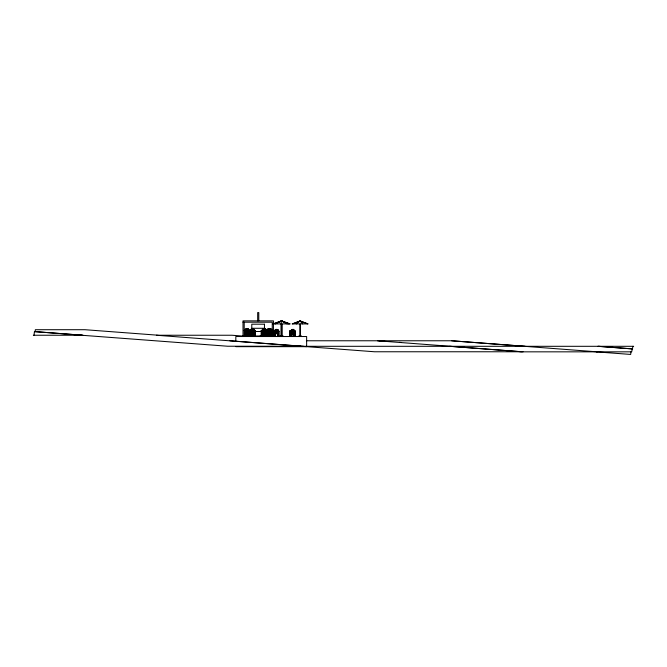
<?xml version="1.0" encoding="UTF-8"?>
<svg xmlns="http://www.w3.org/2000/svg" width="667" height="667" viewBox="0 0 667 667"><rect width="100%" height="100%" fill="white"/><g stroke="black" fill="none" stroke-linecap="round" stroke-linejoin="round"><path stroke-width="1" d="M244.989 335.976L244.939 332.566M245.181 335.976L245.523 332.566L244.814 330.332L246.04 328.839L245.264 329.398M245.739 335.976L245.689 332.566M246.015 332.566L246.04 335.976L246.056 333.125M246.24 333.125L246.24 335.976L246.615 332.566L245.915 330.407L246.898 329.515M251.567 332.566L251.125 335.976L250.55 330.407L251.534 329.515L253.727 329.798M251.176 335.976L251.292 332.9M251.292 333.25L251.284 335.976L251.651 332.916L251.326 335.976L251.717 332.566L252.051 332.916M262.965 335.976L263.04 333.125M267.292 332.916L266.958 335.976L267.05 333.125L268.426 332.583L268.176 335.976M267.334 334.159L267.334 335.976L267.492 333.942M267.525 335.976L267.525 334.075M269.084 335.976L268.918 329.781M269.285 335.976L269.285 333.125L270.143 330.407L269.16 329.515M274.904 333.8L274.904 336.527L274.887 333.116M275.346 333.467L275.004 336.527L275.104 333.675L275.871 333.116L275.163 331.974M275.204 336.527L275.613 333.116L275.087 331.891L275.646 333.133L275.279 336.527L275.254 333.675M291.487 336.527L291.854 333.116L291.279 331.891L292.029 333.133L291.687 336.527M250.367 335.067L250.375 332.9L251.134 332.583M250.559 335.976L250.909 332.566L250.2 330.332L250.65 329.381M251.484 335.976L251.492 333.125M262.089 335.976L262.123 332.566M262.281 335.976L262.298 333.125L263.048 332.566L262.473 330.407M263.573 335.976L263.924 332.916L263.215 330.332L263.665 329.381M267.859 335.976L268.192 332.566L267.5 330.332L267.951 329.381M275.046 336.527L275.087 333.675M275.329 336.527L275.329 333.116M275.521 336.527L275.538 333.675M291.771 333.467L291.437 336.527L291.454 333.675M245.681 335.976L246.015 332.916L246.598 332.566L245.873 331.424L246.34 329.381M246.181 332.916L245.798 335.976L245.873 332.566M246.34 332.916L245.965 335.976L245.94 333.125L246.39 332.916L245.689 330.332L246.131 329.381M246.148 335.976L246.49 332.566L245.915 331.349M250.317 335.976L250.65 332.566M250.484 335.976L250.817 332.916M251.075 335.976L251.409 332.916M262.048 335.976L262.373 332.916M262.206 335.976L262.565 332.916M262.731 332.916L262.398 335.976L262.79 332.916M262.623 335.976L262.956 332.916M263.115 332.916L262.706 335.976L263.048 332.566L262.339 330.332L262.79 329.381M263.665 332.916L263.332 335.976L263.34 332.566L262.665 331.424L263.115 329.381M263.498 335.976L263.832 332.916M267.442 335.976L267.659 333.942M267.784 335.976L268.117 332.916M268.634 332.916L268.467 335.976M274.837 336.527L275.179 333.467M275.154 336.527L275.504 333.467M291.187 336.527L291.537 333.467M291.354 336.527L291.696 333.467M291.604 336.527L291.938 333.467M34.009 335.243L34.451 331.599L82.95 335.243M35.118 331.599L35.351 329.706L84.959 329.706L158.421 335.243L231.874 335.243L243.255 336.093M630.982 351.834L630.674 354.435L595.848 351.834L522.386 351.834L449.583 346.306M632.983 346.306L631.649 351.834L596.506 351.834M244.489 330.348L244.939 329.381M246.015 329.381L245.564 331.441L246.273 332.916M247.799 331.349L247.224 332.583L247.549 335.976M247.707 332.916L248.041 335.976L247.982 332.566L248.666 331.349M248.274 332.583L248.874 331.349M251.459 329.381L250.959 330.348L251.567 329.381M252.61 332.916L253.185 330.407L252.201 329.515M253.335 336.527L253.368 332.566L254.019 331.349L253.568 329.781M262.565 329.381L262.123 331.441L262.823 332.583L262.84 335.976L263.273 332.566L262.698 331.349M264.332 332.916L264.907 331.349L264.541 329.781M264.899 335.976L264.524 332.566L265.099 330.407L263.932 329.515L262.698 330.423M264.816 332.566L265.174 335.976L264.749 332.566L265.324 331.349M264.974 332.916L265.316 335.976L265.007 332.566L265.574 331.349M265.074 332.583L265.649 331.349M265.758 333.25L266.2 331.349L265.508 333.25M266.717 335.976L267.125 329.381M266.675 330.348L267.901 328.839L271.027 328.848L271.803 329.398M268.334 329.381L267.851 331.357L268.426 332.583M269.36 329.381L268.918 331.441L269.618 332.583L270.66 332.916L270.944 335.976M269.91 332.583L270.485 331.349M270.877 331.349L270.293 332.583L270.719 335.976M271.319 332.916L271.894 331.349M274.729 331.991L275.163 329.932L275.955 329.381L278.056 329.932L278.498 331.991M274.721 330.899L275.179 329.932M277.439 333.133L278.022 331.891L277.347 333.133L277.789 336.527L277.497 330.332M278.147 331.891L277.572 333.133L278.014 336.527L278.056 333.116M292.93 330.065L294.064 330.974L293.33 333.467M294.064 331.891L293.48 333.467M293.555 333.467L294.047 333.675L294.047 336.527L293.647 333.467L294.305 330.957L293.08 330.065M244.847 330.423L245.823 329.515L247.891 329.515L245.823 329.531M245.539 329.781L245.173 331.357L245.748 332.583L244.664 333.25M246.04 330.423L246.415 329.781M251.767 329.781L251.309 331.357L251.884 332.916M266.2 330.423L265.216 329.515L262.656 329.781L262.281 331.357L262.856 332.583L262.289 333.25M267.033 330.423L268.009 329.515L270.802 329.798L270.86 335.976M268.242 330.423L269.526 329.515L270.485 330.423L269.793 332.583L269.852 335.976M271.527 332.566L271.969 335.976L271.519 329.781L269.643 329.781L269.268 331.357L269.843 332.583M275.071 330.974L276.221 330.065M275.888 330.332L275.388 331.908L276.096 333.467M291.279 330.974L291.654 330.332L293.322 330.065L292.263 330.082M292.046 330.332L291.671 331.908L292.246 333.467M247.457 335.976L247.09 332.566L247.824 330.332L247.382 329.381M247.715 335.976L247.382 332.566L248.149 330.332L247.707 329.381M248.541 335.976L248.199 332.566L248.899 330.332L248.449 329.381M248.649 333.125L248.649 335.976L248.291 332.916L249.016 330.332L248.574 329.381M253.668 332.583L254.46 331.424L253.927 329.381L254.01 335.976L253.969 333.125M264.557 332.916L265.266 331.424L264.816 329.381M264.749 332.583L265.458 331.424M265.283 333.25L266 330.332L265.483 329.381M266 331.424L265.299 332.583L264.332 332.583M265.841 335.976L265.85 332.566L266.55 331.424L266.108 329.381M271.319 332.583L272.253 331.424M278.231 331.974L277.514 333.133L278.197 333.467M278.498 331.974L277.664 333.133L277.956 336.527M293.555 333.133L294.264 331.974M293.73 333.467L294.414 331.974M294.372 336.527L293.964 333.116L294.656 331.974M296.365 323.912L300.142 320.969L308.129 323.912L292.163 323.912L300.142 320.969L307.662 323.912M244.939 329.398L248.007 328.839M246.015 329.398L246.907 328.839L247.707 329.398M246.315 329.398L247.115 328.839M250.65 329.398L253.235 328.839M251.409 329.398L252.259 328.839M251.567 329.398L252.343 328.839L253.093 329.398M262.373 329.398L263.34 328.839M262.79 329.398L263.565 328.839M263.04 329.398L263.815 328.839M263.115 329.398L263.89 328.839M263.665 329.398L264.44 328.839M267.609 329.398L268.384 328.839M267.951 329.398L268.718 328.839M268.334 329.398L269.109 328.839M268.634 329.398L269.41 328.839M269.36 329.398L270.135 328.839M276.255 329.381L275.329 329.948L274.887 331.991M276.388 329.381L275.037 330.899L275.037 331.991M292.304 329.381L291.079 330.899L291.079 331.991M292.538 329.381L291.321 330.899L291.321 331.991M244.989 332.916L245.523 332.566M244.864 333.125L245.198 332.916M245.739 332.916L246.39 332.566M250.375 332.916L250.909 332.583M251.667 332.566L251.134 332.916L251.826 332.566L251.125 330.332M251.376 333.125L251.826 332.916L251.042 330.332M262.106 332.916L263.598 332.916L263.015 330.407M263.373 332.566L262.49 333.125L262.481 335.976L262.565 332.566M262.965 333.125L264.149 332.916M267.675 332.9L268.209 332.566L267.534 333.125M268.067 332.916L269.843 332.916M268.192 330.332L268.893 332.583L268.359 332.916L268.009 335.976L268.092 332.566L267.509 331.349M268.559 333.125L268.893 332.566M269.618 332.566L269.084 332.916L269.66 330.407L268.684 329.515M274.896 333.467L275.438 333.116L274.721 331.974L275.596 333.133M275.062 333.467L275.738 333.116L274.887 331.974M275.871 333.467L275.404 333.675L275.404 336.527L275.813 333.116M291.095 333.467L291.629 333.116L290.929 331.974M291.246 333.467L291.787 333.116L291.079 331.974M275.304 323.912L281.249 320.969L289.661 323.912M278.514 322.436L281.849 320.969L290.187 323.912L272.836 323.912L281.249 320.969L287.194 323.912M245.223 329.798L246.148 329.515M246.29 329.798L247.224 329.515L246.223 330.423L246.823 332.916M251.684 329.798L252.46 329.515L251.476 330.423L252.051 332.583L251.309 331.349M262.656 329.798L263.457 329.515M263.999 329.515L262.948 330.423L263.523 332.583M264.549 329.515L263.573 330.423L264.149 332.583M268.834 329.515L267.851 330.423L268.593 332.583M269.643 329.798L270.919 329.531M276.497 330.065L275.238 330.974L275.963 333.467M292.655 330.065L291.429 330.974L292.013 333.133L291.296 333.675L291.246 336.527L291.321 333.116M292.63 323.912L300.142 320.969L302.409 322.728M273.52 323.912L281.849 320.969L288.536 323.912M281.04 321.052L281.457 321.052M243.013 322.194L272.253 322.194L272.253 335.976L243.013 335.976M251.784 328.289L264.457 328.289M251.534 329.531L253.127 329.531M263.265 329.531L265.216 329.531M268.009 329.531L269.893 329.531M244.205 330.44L255.269 330.44L255.269 335.976M272.253 330.44L261.189 330.44L261.189 335.976M244.205 330.715L255.269 330.715M261.189 330.715L272.253 330.715M273.445 330.99L278.973 330.99L278.973 336.527M273.445 331.266L278.973 331.266M289.645 331.266L295.173 331.266M244.489 332.566L249.225 332.566L244.489 332.916M266.675 332.566L272.253 332.566M246.273 332.583L247.982 332.916M247.974 332.583L248.524 332.583L248.949 335.976M252.61 332.583L253.36 332.916M253.368 332.583L254.177 335.976L254.119 333.25M265.624 332.583L266.383 332.9L265.85 332.583M267.951 332.566L267.617 335.976L267.609 332.566L266.85 332.916L266.85 335.976L267.159 332.566M266.675 332.916L272.253 332.916M33.35 335.243L81.624 335.243L227.622 346.231L301.084 346.231L374.546 351.767L521.469 351.767M279.898 335.968L283.158 335.968M298.774 335.968L301.517 335.968M306.37 340.77L451.592 340.77L525.046 346.306M302.668 346.306L633.65 346.306M235.826 346.673L306.637 346.673M378.798 340.77L383.967 341.162M399.491 342.329L401.559 342.488M229.873 340.77L303.335 346.306M598.507 346.306L632.675 348.899M597.84 346.306L632.008 348.899M451.592 340.77L597.173 351.834M377.464 340.77L523.045 351.834M156.411 335.243L301.084 346.231M34.451 331.599L82.283 335.243M277.038 330.065L278.147 330.974M276.722 330.065L278.022 330.974M270.193 329.515L270.802 329.781M264.599 329.515L265.649 330.423L264.974 332.583L265.774 334.959M264.34 329.515L265.574 330.423M252.96 329.515L254.102 330.423L253.527 332.583L254.285 332.916M247.874 329.515L248.874 330.423M247.565 329.515L248.483 329.798M246.815 329.515L247.799 330.423M246.498 329.515L247.424 329.798M281.849 320.969L284.409 322.436M293.947 333.116L294.481 333.467M293.705 333.116L294.43 335.501M278.322 333.467L277.797 333.116L278.114 336.527L278.222 333.116M277.347 333.116L278.131 333.675L278.131 336.527M271.544 332.566L272.078 332.916L272.086 335.976L271.803 332.566M271.544 332.916L271.886 335.976M270.494 332.916L271.352 332.916L271.352 335.976L271.077 332.916L270.519 332.566L271.169 330.407L270.002 328.839L270.777 329.398M271.077 329.381L271.527 330.348L270.819 332.583L271.161 335.976M265.224 332.566L266.183 333.125M264.557 332.566L265.633 333.125L265.641 335.976M253.585 332.916L254.085 333.125L254.094 335.976M248.316 332.566L249.049 332.916M248.199 332.566L248.724 332.916L249.108 335.976L249.016 332.566M248.316 332.916L248.858 333.125L248.858 335.976L248.833 333.125M247.123 332.566L247.657 332.916M293.188 329.381L294.414 330.882L294.414 331.991M293.038 329.381L294.264 330.899L294.264 331.991M277.147 329.381L278.056 329.948M276.83 329.381L277.78 329.948L278.222 331.991M270.302 328.839L271.077 329.398M269.618 328.839L270.385 329.398M269.276 328.839L270.052 329.398M268.793 328.839L269.568 329.398M266.108 329.398L265.333 328.839L262.373 329.381L261.931 331.441L262.598 332.916M265.558 329.398L264.707 328.839L265.483 329.398M264.232 328.839L265.233 329.398M264.04 328.839L265.007 329.398M253.152 328.839L254.01 329.398M253.076 328.839L253.927 329.398M247.982 328.839L248.783 329.398M247.682 328.839L248.574 329.398M246.607 328.839L247.382 329.398M300.142 320.969L302.785 323.912M267.867 332.583L267.159 330.332M266.675 331.424L267.334 333.25M262.598 331.424L263.298 332.583M293.538 330.332L293.905 331.908M277.33 330.332L277.705 331.908L277.138 333.467M270.502 329.781L270.469 335.976M269.768 329.798L270.143 330.423M269.285 329.798L269.66 330.423M264.949 329.781L265.324 330.423M248.291 329.781L248.549 331.357M248.174 329.781L248.549 330.423M247.098 329.781L247.474 331.357L246.898 332.916M293.964 329.932L294.414 330.899M291.671 331.891L292.246 333.116M277.922 329.932L278.372 331.991M277.605 329.932L278.056 331.991M271.803 329.381L272.253 330.348M270.385 329.381L270.835 330.348M270.052 329.381L270.494 330.348M269.568 329.381L270.01 330.348L269.31 332.583L269.651 335.976M268.242 331.349L268.818 332.583M267.033 331.349L267.609 332.583M265.233 329.381L265.674 330.348M265.007 329.381L265.458 330.348M253.093 329.381L253.535 330.348L252.835 332.583L253.168 335.976M248.758 329.381L249.225 330.348L248.449 332.916L248.783 335.976L248.783 332.566M246.248 331.349L246.823 332.566M245.173 331.349L245.748 332.566M293.797 333.467L294.147 336.527M278.056 333.467L278.381 336.527L278.372 333.116M277.889 333.467L278.256 336.527M270.91 332.916L271.244 335.976M270.777 332.916L271.11 335.976L271.077 332.916M270.227 332.916L270.552 335.976M269.568 332.916L269.902 335.976M269.401 332.916L269.735 335.976M265.391 332.916L265.716 335.976M265.233 332.916L265.566 335.976M265.066 332.916L265.399 335.976M264.649 332.916L264.982 335.976M254.294 332.566L254.285 335.976L254.01 332.566M254.26 335.976L253.894 332.566M253.418 335.976L253.076 332.566M252.926 332.916L253.252 335.976M247.54 332.916L247.874 335.976L247.449 332.566M294.489 336.527L294.414 333.116M294.239 333.8L294.247 336.527L294.205 333.116M294.039 333.675L294.047 336.527M277.864 336.527L277.922 333.116M253.927 333.125L253.935 335.976M249.033 333.25L249.041 335.976M293.889 334.626L293.897 336.527M277.68 333.675L277.689 336.527M270.669 335.976L270.777 332.566M247.657 335.976L247.707 332.566M306.637 345.664L306.637 336.527L235.826 336.527L235.826 340.587M300.342 324.145L300.342 336.527M299.95 324.145L299.95 336.527M295.239 336.527L295.239 330.99L289.645 330.99L289.645 336.527M295.173 330.99L295.173 336.527M294.964 332.141L294.964 333.892M294.897 331.266L294.897 336.527M294.656 331.991L294.656 330.882L293.438 329.381L291.371 329.948L290.929 331.991M291.529 333.116L291.496 333.8M291.371 333.116L291.037 336.527L291.079 333.116M289.711 330.99L289.711 336.527M282.058 324.145L282.058 336.527M281.649 324.145L281.649 336.527M281.457 324.145L281.457 336.527M281.249 320.969L281.249 323.912M281.04 324.145L281.04 336.527M278.698 331.266L278.698 336.527M275.513 330.957L275.513 331.908M275.163 330.882L275.163 331.991M275.163 333.116L275.213 333.8M275.037 333.116L275.062 333.8M273.72 331.266L273.72 336.527M273.445 336.527L273.445 320.869L243.013 320.869L243.013 336.527M268.334 332.566L268.359 333.25M267 330.715L267 335.976M266.441 330.715L266.441 335.976M261.464 330.715L261.464 335.976M260.08 335.976L260.08 336.527M258.779 320.869L258.779 312.565L257.679 312.565L257.679 320.869M254.994 330.715L254.994 335.976M253.944 330.407L253.944 331.357M251.392 330.407L251.392 331.357M250.008 330.715L250.008 335.976M249.733 330.44L249.733 335.976M249.458 330.715L249.458 335.976M248.899 332.566L248.849 333.25M246.131 332.566L246.065 333.25M244.481 330.715L244.481 335.976M244.205 322.194L244.205 335.976M264.457 324.195L251.784 324.195L251.784 331.499L264.457 331.499L264.457 324.195M277.164 330.065L276.055 330.065L277.164 330.082M254.46 332.566L250.2 332.916L254.46 332.566M266.55 332.566L261.931 332.916L266.55 332.566M278.498 333.116L274.729 333.467L278.498 333.116M294.656 333.116L290.929 333.467L294.656 333.116M289.987 336.527L289.987 331.266L289.92 336.527"/></g></svg>
